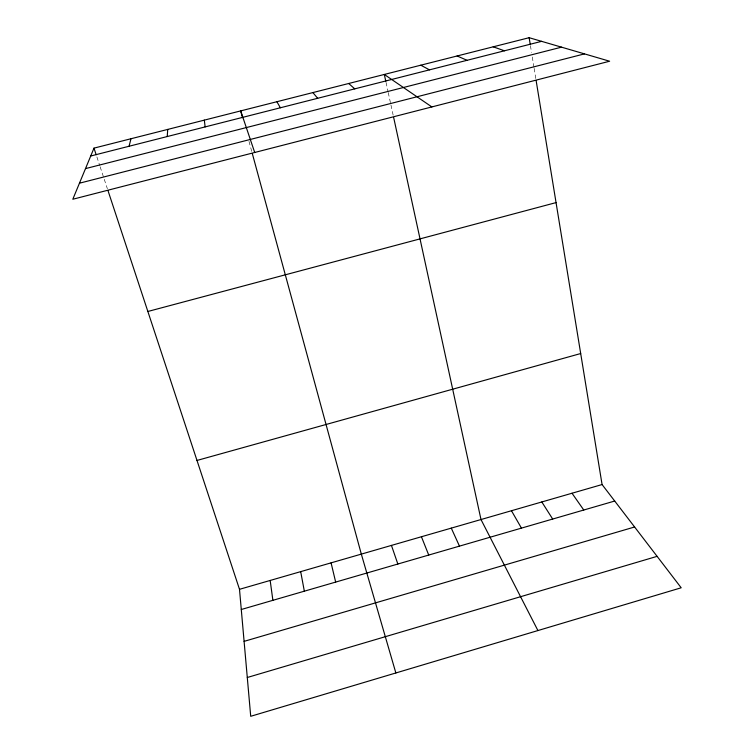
<?xml version="1.0" encoding="UTF-8"?>
<svg xmlns="http://www.w3.org/2000/svg" width="754" height="754" viewBox="0 0 754 754"><rect width="100%" height="100%" fill="white"/><g stroke="black" fill="none" stroke-linecap="round" stroke-linejoin="round"><path stroke-width="0.57" stroke-dasharray="3.77 2.83" d="M96.88 156.907L99.773 165.682M100.131 166.775L107.37 188.707M248.99 141.375L251.761 151.535M386.029 82.375L387.999 91.432M388.244 92.563L390.704 103.882M390.949 105.013L393.164 115.192M530.43 45.645L531.542 52.45M532.286 56.984L533.955 67.191M534.134 68.331L535.802 78.539"/><path stroke-width="1.13" d="M167.218 136.549L167.737 129.415M129.075 146.248L130.96 138.755M93.986 148.133L72.808 199.245L609.618 61.225L529.138 37.7L93.986 148.133L96.154 154.711M247.293 677.497L657.102 556.348M244.098 641.362L634.604 526.989M239.499 589.317L602.078 484.549L681.192 587.781L250.714 716.3L239.499 589.317L108.086 190.894M241.28 609.505L614.708 501.033M196.992 460.449L580.693 353.541M147.859 311.477L556.056 202.6M85.504 168.613L561.523 47.163M79.453 183.203L584.491 53.883M90.725 156.003L541.598 41.347M493.22 46.814L504.435 50.801M457.113 55.975L467.056 60.301M420.817 65.193L429.46 69.858M431.863 106.927L384.314 74.457L385.784 81.243M348.697 83.496L354.766 88.859M312.891 92.582L317.67 98.293M572.013 493.239L583.766 510.015M541.815 501.966L552.682 519.044M276.888 101.715L280.365 107.775M511.466 510.731L521.448 528.12M537.922 630.551L480.995 519.534L393.654 117.464M451.278 528.13L459.469 546.122M421.429 536.754L428.734 555.057M391.449 545.415L397.848 564.03M254.711 152.478L240.696 110.904L242.543 117.671M395.859 672.964L361.326 554.115L252.373 153.788M331.081 562.861L335.662 582.088M300.686 571.636L304.343 591.193M529.138 37.7L530.25 44.505M536.169 80.81L602.078 484.549M270.168 580.457L272.891 600.325M204.315 120.131L205.145 126.908"/></g></svg>
